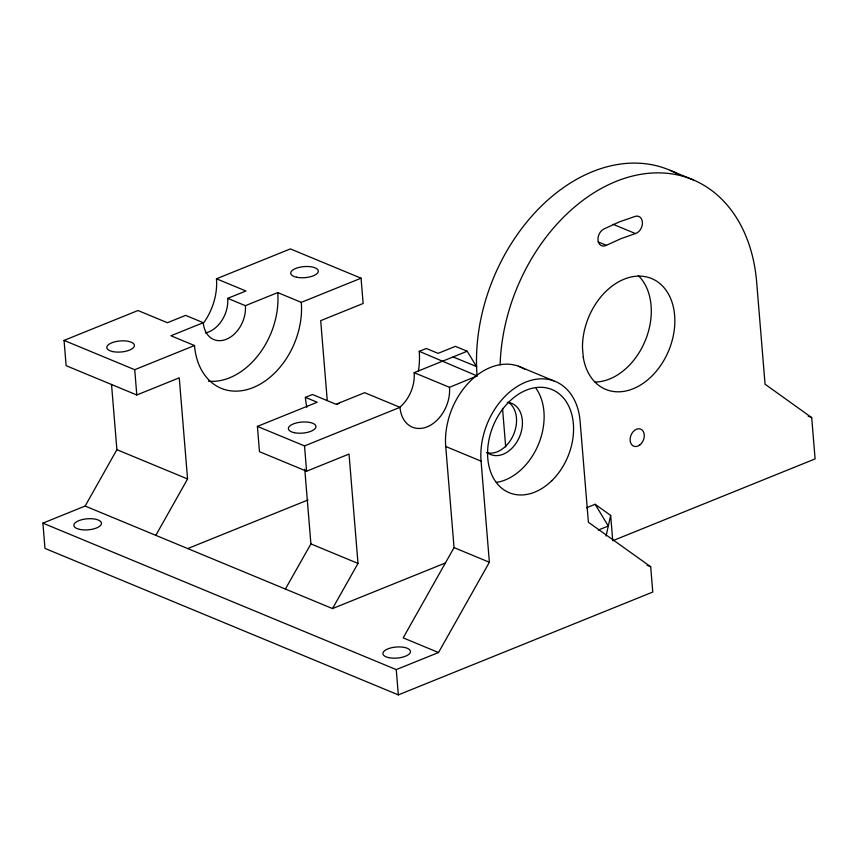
<?xml version="1.0" encoding="UTF-8"?>
<svg xmlns="http://www.w3.org/2000/svg" width="858" height="858" viewBox="0 0 858 858"><rect width="100%" height="100%" fill="white"/><g stroke="black" fill="none" stroke-linecap="round" stroke-linejoin="round"><path stroke-width="1.29" d="M606.07 536.003L610.66 515.422L595.141 504.279L586.443 507.797M42.9 523.133L396.257 669.605L438.524 652.52L489.382 562.258L481.07 461.132A64.607 46.718 -67.5 0 1 482.518 439.124L483.869 433.558A64.607 46.718 -67.5 0 1 536.861 379.15A64.607 46.718 -67.5 0 1 580.083 421.117L588.395 522.265L650.686 566.752L652.766 592.052L398.337 694.883L44.981 548.412L42.9 523.133L85.146 506.048L116.892 449.678L111.529 384.459M155.824 535.349L187.57 478.968L179.247 377.82L136.797 394.98L66.13 365.69L64.05 340.401L137.966 310.521L167.417 322.726L185.618 315.369L203.282 322.694A27.467 19.863 -67.5 0 0 226.394 339.264A27.467 19.863 -67.5 0 0 245.388 305.673L277.724 292.599L301.287 302.359L361.057 278.196L363.138 303.485L320.688 320.645L327.252 400.504M285.382 589.049L310.907 543.897L304.762 469.208M85.146 506.048L332.496 608.579L358.011 563.427L349.024 454.064L306.596 471.214L259.481 451.683L257.4 426.394L317.16 402.241L305.384 397.361A78.915 57.057 -67.5 0 0 306.821 407.271M525.064 369.423A64.607 46.718 -67.5 0 0 448.53 418.908L447.19 424.485A64.607 46.718 -67.5 0 0 445.731 446.492L454.054 547.608L403.185 637.869L438.524 652.52M606.349 245.324L620.827 238.717L635.446 233.558A9.191 6.65 -67.5 0 0 642.449 222.844A9.191 6.65 -67.5 0 0 635.295 216.334L619.444 221.857L603.742 229.086A9.191 6.65 -67.5 0 0 598.09 240.776A9.191 6.65 -67.5 0 0 606.349 245.324L598.101 241.913M305.384 397.361L312.451 394.498L336.004 404.268L364.65 392.685L399.989 407.336A32.304 23.359 -67.5 0 0 427.166 426.834A32.304 23.359 -67.5 0 0 449.495 387.323L477.102 375.943A167.053 120.796 -67.5 0 1 539.253 208.183A167.053 120.796 -67.5 0 1 677.026 173.659M203.4 323.176A51.223 37.033 -67.5 0 0 216.463 278.786L290.379 248.906L361.057 278.196M205.405 332.968A27.467 19.863 -67.5 0 0 227.713 298.348L245.914 290.991L216.463 278.786M203.282 322.694L170.935 335.768L194.498 345.538A69.68 50.386 -67.5 0 0 253.121 387.591A69.68 50.386 -67.5 0 0 301.287 302.359M64.05 340.401L134.727 369.701L194.498 345.538M418.436 370.881A69.68 50.386 -67.5 0 0 419.24 351.33L426.319 348.477L438.095 353.357L455.416 346.353L467.202 351.233L476.726 366.977M400.45 406.713A32.304 23.359 -67.5 0 0 414.157 372.672L467.202 351.233M336.786 404.332L339.253 403.335M257.4 426.394L304.515 445.924L399.989 407.336M187.677 548.594L308.033 499.946M332.496 608.579L445.205 563.062M598.358 530.04L608.301 526.029L595.141 504.279M453.056 356.949L476.19 366.409M670.195 170.356L693.747 180.116M613.062 224.292L635.446 233.558M808.172 416.141L811.7 417.61L815.1 458.912L612.741 540.722L610.66 515.422M518.468 366.216L553.796 380.855M419.24 351.33L477.102 375.943M414.157 372.672L449.495 387.323M227.713 298.348L245.377 305.673M445.731 446.492L481.07 461.132M647.029 565.24L650.686 566.752M454.054 547.608L489.382 562.258M116.892 449.678L187.57 478.968M310.907 543.897L358.011 563.427M811.7 417.61L765.057 384.212L756.67 282.218A167.053 120.796 -67.5 0 0 624.678 178.282A167.053 120.796 -67.5 0 0 500.117 364.94M502.52 408.333L505.694 446.932M396.257 669.605L398.337 694.883M304.515 445.924L306.596 471.214M134.727 369.701L136.797 394.98M507.335 402.284A27.692 20.024 -67.5 0 1 519.927 435.843A27.692 20.024 -67.5 0 1 487.601 452.874M508.773 402.531A27.692 20.024 -67.5 0 1 513.341 435.07A27.692 20.024 -67.5 0 1 486.432 452.67M536.089 388.449A55.834 40.39 -67.5 0 1 538.223 444.916A55.834 40.39 -67.5 0 1 496.342 482.411M277.724 292.599A69.68 50.386 -67.5 0 1 208.462 381.209M638.288 275.557A59.985 43.383 -67.5 0 1 645.43 340.218A59.985 43.383 -67.5 0 1 595.12 382.057M583.268 357.303L582.475 347.479A59.985 43.383 -67.5 0 1 649.056 277.606A59.985 43.383 -67.5 0 1 656.606 370.87A59.985 43.383 -67.5 0 1 583.268 357.303M79.719 529.407A13.846 5.545 -4.7 0 0 101.426 523.873A13.846 5.545 -4.7 0 0 81.885 519.669A13.846 5.545 -4.7 0 0 79.719 529.407M296.546 277.22A13.846 5.545 -4.7 0 0 318.254 271.686A13.846 5.545 -4.7 0 0 298.723 267.481A13.846 5.545 -4.7 0 0 296.546 277.22M388.717 657.636A13.846 5.545 -4.7 0 0 410.424 652.112A13.846 5.545 -4.7 0 0 390.883 647.908A13.846 5.545 -4.7 0 0 388.717 657.636M112.645 351.566A13.846 5.545 -4.7 0 0 134.352 346.031A13.846 5.545 -4.7 0 0 114.811 341.827A13.846 5.545 -4.7 0 0 112.645 351.566M551.823 480.684A55.834 40.39 -67.5 0 0 552.327 389.704A55.834 40.39 -67.5 0 0 487.58 452.992A55.834 40.39 -67.5 0 0 551.823 480.684M294.208 432.679A13.846 5.545 -4.7 0 0 315.916 427.145A13.846 5.545 -4.7 0 0 296.385 422.94A13.846 5.545 -4.7 0 0 294.208 432.679M639.703 445.045A9.234 6.671 -67.5 0 0 641.709 429.665A9.234 6.671 -67.5 0 0 630.19 438.224A9.234 6.671 -67.5 0 0 639.703 445.045"/></g></svg>
